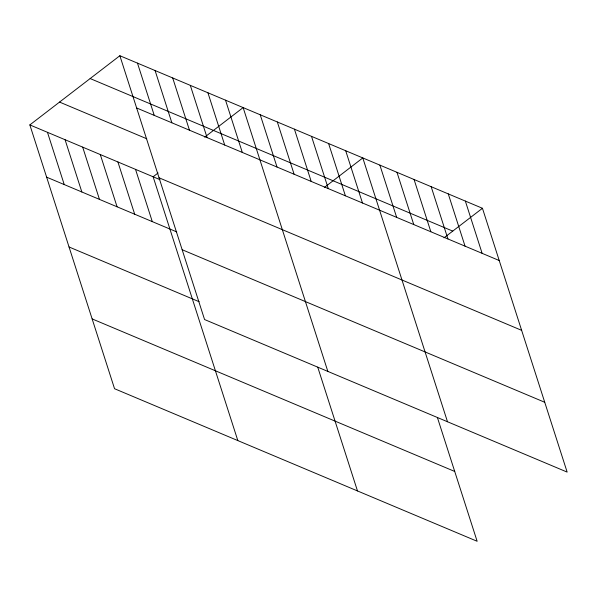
<?xml version="1.0" encoding="UTF-8"?>
<svg xmlns="http://www.w3.org/2000/svg" width="597" height="597" viewBox="0 0 597 597"><rect width="100%" height="100%" fill="white"/><g stroke="black" fill="none" stroke-linecap="round" stroke-linejoin="round"><path stroke-width="0.9" d="M437.4 417.512L477.137 541.278L114.549 388.722L29.85 124.907L119.863 55.722L482.451 208.278L567.15 472.093L204.57 319.537L119.863 55.722M158.078 172.973L153.13 176.772L237.83 440.593M204.696 137.146L243.143 107.594L327.843 371.409M324.343 187.488L362.797 157.936L447.496 421.751M443.996 237.83L482.451 208.278M90.162 78.558L452.742 231.106M136.638 107.975L499.226 260.531M59.558 102.08L146.772 138.773M159.056 177.794L521.636 330.342M29.85 124.907L159.966 179.652M46.626 177.16L176.742 231.905M182.152 249.725L544.733 402.274M69.043 246.979L199.159 301.724M92.139 318.91L454.72 471.458M465.354 201.085L482.13 253.337M448.265 193.891L465.041 246.143M431.168 186.704L447.944 238.957M414.072 179.51L430.855 231.763M396.983 172.317L413.758 224.569M379.886 165.123L396.662 217.383M345.7 150.743L362.476 202.995M328.611 143.549L345.387 195.801M311.515 136.362L328.29 188.615M294.425 129.168L311.201 181.421M277.329 121.975L294.105 174.227M260.232 114.781L277.015 167.033M317.746 367.17L357.484 490.935M225.532 100.184L242.307 152.436M207.92 92.774L224.696 145.026M190.309 85.364L207.084 137.616M172.697 77.953L189.473 130.206M155.086 70.543L171.861 122.795M137.474 63.133L154.25 115.385M135.519 169.361L152.295 221.621M117.907 161.959L134.683 214.211M100.296 154.548L117.072 206.801M82.684 147.138L99.46 199.391M65.073 139.728L81.849 191.98M47.462 132.318L64.237 184.57"/></g></svg>
